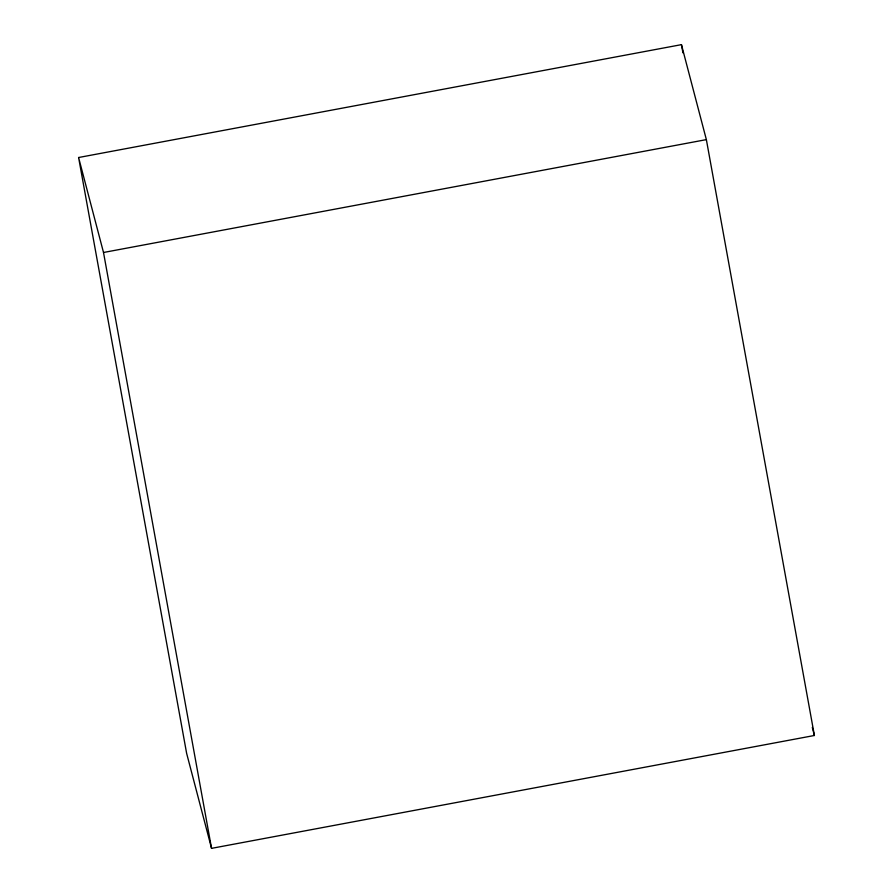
<?xml version="1.0" encoding="UTF-8"?>
<svg xmlns="http://www.w3.org/2000/svg" width="893" height="893" viewBox="0 0 893 893"><rect width="100%" height="100%" fill="white"/><g stroke="black" fill="none" stroke-linecap="round" stroke-linejoin="round"><path stroke-width="1.34" d="M78.595 157.514L681.448 44.65L706.363 139.621L814.405 735.486L211.552 848.35L186.637 753.379L78.595 157.514L103.51 252.485L211.552 848.35M103.51 252.485L706.363 139.621M812.306 727.46L814.405 735.486M681.448 44.65L682.944 52.866"/></g></svg>
